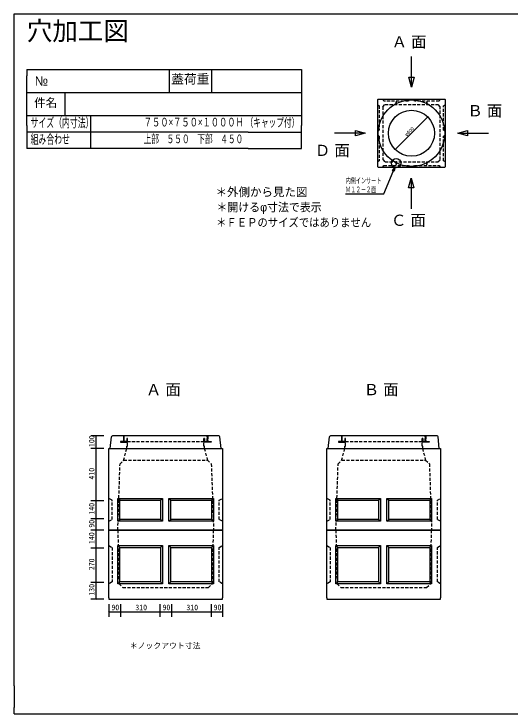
# Model space of a CAD drawing. Units: millimetres, scale not verified. Extents: x -3704 to 3796, y -2790 to 2696.
# Drawn here: x -3704 to 189, y -2790 to 2696 of the extents above; entities that cross this region are included whole.
import ezdxf
from ezdxf.enums import TextEntityAlignment as Align

# ---------------------------------------------------------------- set-up
doc = ezdxf.new("R2010")
doc.units = ezdxf.units.MM
doc.header["$LTSCALE"] = 20
doc.linetypes.add('DASHED1', pattern=[1.8, 1.2, -0.6])
doc.layers.add('0-0_レイヤ_1', color=7, linetype='Continuous')
doc.layers.add('0-9_レイヤ10', color=7, linetype='Continuous')
doc.styles.add('HG丸ｺﾞｼｯｸM-PRO', font='')
doc.styles.add('図脳フォント', font='')
doc.styles.add('ＭＳ ゴシック', font='')
doc.styles.get('HG丸ｺﾞｼｯｸM-PRO').set_extended_font_data('HG丸ｺﾞｼｯｸM-PRO')
doc.styles.get('図脳フォント').set_extended_font_data('図脳フォント')
doc.styles.get('ＭＳ ゴシック').set_extended_font_data('MS Gothic')

msp = doc.modelspace()

# ---------------------------------------------------------------- hatches: boundary and pattern name
at = {"layer": '0-0_レイヤ_1'}
for points in [[(-457.49, 1889.16, 1), (-469.49, 1889.16, 1)], [(-712.05, 1634.6, 1), (-724.05, 1634.6, 1)]]:
    msp.add_hatch(color=256, dxfattribs=at).paths.add_polyline_path(points)
at = {"layer": '0-9_レイヤ10'}
for points in [[(-3055.12, -610, 1), (-3067.12, -610, 1)], [(-3055.12, -710, 1), (-3067.12, -710, 1)], [(-3055.12, -1120, 1), (-3067.12, -1120, 1)], [(-3055.12, -1260, 1), (-3067.12, -1260, 1)], [(-3055.12, -1350, 1), (-3067.12, -1350, 1)], [(-3055.12, -1490, 1), (-3067.12, -1490, 1)], [(-3055.12, -1760, 1), (-3067.12, -1760, 1)], [(-3055.12, -1890, 1), (-3067.12, -1890, 1)], [(-2955.12, -1990, 1), (-2967.12, -1990, 1)], [(-2865.12, -1990, 1), (-2877.12, -1990, 1)], [(-2555.12, -1990, 1), (-2567.12, -1990, 1)], [(-2465.12, -1990, 1), (-2477.12, -1990, 1)], [(-2155.12, -1990, 1), (-2167.12, -1990, 1)], [(-2065.12, -1990, 1), (-2077.12, -1990, 1)]]:
    msp.add_hatch(color=256, dxfattribs=at).paths.add_polyline_path(points)

# ---------------------------------------------------------------- linework, layer by layer
at = {"layer": '0-0_レイヤ_1'}
for p, q in [((-3704.12, -2568.82), (-3704.12, 2646.47)), ((-590.77, 2123.88), (-590.77, 2363.88)), ((-3604.12, 2261.49), (-1868.91, 2261.49)), ((-3604.12, 2261.49), (-3604.12, 2211.49)), ((-2157.31, 2261.49), (-2157.31, 2131.49)), ((-1868.91, 2261.49), (-1451.85, 2261.49)), ((-1451.85, 2261.49), (-1451.85, 2211.49)), ((-3604.12, 1821.49), (-3604.12, 2211.49)), ((-1451.85, 2211.49), (-1451.85, 1821.49)), ((-2157.31, 2131.49), (-2157.31, 2081.49)), ((-3604.12, 2081.49), (-1451.85, 2081.49)), ((-3305.48, 2081.49), (-3305.48, 1901.49)), ((-851.77, 2028.88), (-857.77, 2022.88)), ((-857.77, 2022.88), (-857.77, 1500.88)), ((-851.77, 2028.88), (-329.77, 2028.88)), ((-714.37, 2007.88), (-707.17, 2007.88)), ((-474.37, 2007.88), (-467.17, 2007.88)), ((-329.77, 2028.88), (-323.77, 2022.88)), ((-323.77, 1500.88), (-323.77, 2022.88)), ((-3102.8, 1641.49), (-3102.8, 1901.49)), ((-463.49, 1889.16), (-718.05, 1634.6)), ((-3604.12, 1821.49), (-3604.12, 1641.49)), ((-1451.85, 1641.49), (-1451.85, 1821.49)), ((-1868.91, 1771.49), (-3604.12, 1771.49)), ((-1868.91, 1771.49), (-1451.85, 1771.49)), ((-952.77, 1761.88), (-1192.77, 1761.88)), ((-228.77, 1761.88), (11.23, 1761.88)), ((-1868.91, 1641.49), (-3604.12, 1641.49)), ((-1868.91, 1641.49), (-1451.85, 1641.49)), ((-474.37, 1536.88), (-467.17, 1536.88)), ((-857.77, 1500.88), (-851.77, 1494.88)), ((-851.77, 1494.88), (-329.77, 1494.88)), ((-329.77, 1494.88), (-323.77, 1500.88)), ((-593.63, 1410.54), (-593.63, 1170.54)), ((-1107.72, 1285.73), (-808.12, 1285.73)), ((-2951.12, -710), (-2941.12, -617.5)), ((-2098.62, -610), (-2933.62, -610)), ((-2871.12, -656), (-2821.12, -656)), ((-2871.12, -658), (-2821.12, -658)), ((-2846.12, -612), (-2841.12, -612)), ((-2846.12, -614), (-2841.12, -614)), ((-2846.12, -616), (-2841.12, -616)), ((-2846.12, -618), (-2841.12, -618)), ((-2846.12, -620), (-2841.12, -620)), ((-2846.12, -622), (-2841.12, -622)), ((-2846.12, -624), (-2841.12, -624)), ((-2846.12, -626), (-2841.12, -626)), ((-2846.12, -628), (-2841.12, -628)), ((-2846.12, -630), (-2841.12, -630)), ((-2846.12, -632), (-2841.12, -632)), ((-2846.12, -634), (-2841.12, -634)), ((-2846.12, -636), (-2841.12, -636)), ((-2846.12, -638), (-2841.12, -638)), ((-2846.12, -640), (-2841.12, -640)), ((-2846.12, -642), (-2841.12, -642)), ((-2846.12, -644), (-2841.12, -644)), ((-2846.12, -646), (-2841.12, -646)), ((-2846.12, -648), (-2841.12, -648)), ((-2846.12, -650), (-2841.12, -650)), ((-2846.12, -652), (-2841.12, -652)), ((-2846.12, -654), (-2841.12, -654)), ((-2821.12, -630), (-2816.12, -630)), ((-2821.12, -632), (-2816.12, -632)), ((-2821.12, -634), (-2816.12, -634)), ((-2821.12, -636), (-2816.12, -636)), ((-2821.12, -638), (-2816.12, -638)), ((-2821.12, -640), (-2816.12, -640)), ((-2821.12, -642), (-2816.12, -642)), ((-2821.12, -644), (-2816.12, -644)), ((-2821.12, -646), (-2816.12, -646)), ((-2821.12, -648), (-2816.12, -648)), ((-2821.12, -650), (-2816.12, -650)), ((-2821.12, -652), (-2816.12, -652)), ((-2821.12, -654), (-2816.12, -654)), ((-2821.12, -656), (-2816.12, -656)), ((-2821.12, -658), (-2816.12, -658)), ((-2216.12, -630), (-2211.12, -630)), ((-2216.12, -632), (-2211.12, -632)), ((-2216.12, -634), (-2211.12, -634)), ((-2216.12, -636), (-2211.12, -636)), ((-2216.12, -638), (-2211.12, -638)), ((-2216.12, -640), (-2211.12, -640)), ((-2216.12, -642), (-2211.12, -642)), ((-2216.12, -644), (-2211.12, -644)), ((-2216.12, -646), (-2211.12, -646)), ((-2216.12, -648), (-2211.12, -648)), ((-2216.12, -650), (-2211.12, -650)), ((-2216.12, -652), (-2211.12, -652)), ((-2216.12, -654), (-2211.12, -654)), ((-2216.12, -656), (-2161.12, -656)), ((-2216.12, -658), (-2161.12, -658)), ((-2191.12, -612), (-2186.12, -612)), ((-2191.12, -614), (-2186.12, -614)), ((-2191.12, -616), (-2186.12, -616)), ((-2191.12, -618), (-2186.12, -618)), ((-2191.12, -620), (-2186.12, -620)), ((-2191.12, -622), (-2186.12, -622)), ((-2191.12, -624), (-2186.12, -624)), ((-2191.12, -626), (-2186.12, -626)), ((-2191.12, -628), (-2186.12, -628)), ((-2191.12, -630), (-2186.12, -630)), ((-2191.12, -632), (-2186.12, -632)), ((-2191.12, -634), (-2186.12, -634)), ((-2191.12, -636), (-2186.12, -636)), ((-2191.12, -638), (-2186.12, -638)), ((-2191.12, -640), (-2186.12, -640)), ((-2191.12, -642), (-2186.12, -642)), ((-2191.12, -644), (-2186.12, -644)), ((-2191.12, -646), (-2186.12, -646)), ((-2191.12, -648), (-2186.12, -648)), ((-2191.12, -650), (-2186.12, -650)), ((-2191.12, -652), (-2186.12, -652)), ((-2191.12, -654), (-2186.12, -654)), ((-1243.12, -710), (-1233.12, -617.5)), ((-390.62, -610), (-1225.62, -610)), ((-1163.12, -656), (-1113.12, -656)), ((-1163.12, -658), (-1113.12, -658)), ((-1138.12, -612), (-1133.12, -612)), ((-1138.12, -614), (-1133.12, -614)), ((-1138.12, -616), (-1133.12, -616)), ((-1138.12, -618), (-1133.12, -618)), ((-1138.12, -620), (-1133.12, -620)), ((-1138.12, -622), (-1133.12, -622)), ((-1138.12, -624), (-1133.12, -624)), ((-1138.12, -626), (-1133.12, -626)), ((-1138.12, -628), (-1133.12, -628)), ((-1138.12, -630), (-1133.12, -630)), ((-1138.12, -632), (-1133.12, -632)), ((-1138.12, -634), (-1133.12, -634)), ((-1138.12, -636), (-1133.12, -636)), ((-1138.12, -638), (-1133.12, -638)), ((-1138.12, -640), (-1133.12, -640)), ((-1138.12, -642), (-1133.12, -642)), ((-1138.12, -644), (-1133.12, -644)), ((-1138.12, -646), (-1133.12, -646)), ((-1138.12, -648), (-1133.12, -648)), ((-1138.12, -650), (-1133.12, -650)), ((-1138.12, -652), (-1133.12, -652)), ((-1138.12, -654), (-1133.12, -654)), ((-1113.12, -630), (-1108.12, -630)), ((-1113.12, -632), (-1108.12, -632)), ((-1113.12, -634), (-1108.12, -634)), ((-1113.12, -636), (-1108.12, -636)), ((-1113.12, -638), (-1108.12, -638)), ((-1113.12, -640), (-1108.12, -640)), ((-1113.12, -642), (-1108.12, -642)), ((-1113.12, -644), (-1108.12, -644)), ((-1113.12, -646), (-1108.12, -646)), ((-1113.12, -648), (-1108.12, -648)), ((-1113.12, -650), (-1108.12, -650)), ((-1113.12, -652), (-1108.12, -652)), ((-1113.12, -654), (-1108.12, -654)), ((-1113.12, -656), (-1108.12, -656)), ((-1113.12, -658), (-1108.12, -658)), ((-508.12, -630), (-503.12, -630)), ((-508.12, -632), (-503.12, -632)), ((-508.12, -634), (-503.12, -634)), ((-508.12, -636), (-503.12, -636)), ((-508.12, -638), (-503.12, -638)), ((-508.12, -640), (-503.12, -640)), ((-508.12, -642), (-503.12, -642)), ((-508.12, -644), (-503.12, -644)), ((-508.12, -646), (-503.12, -646)), ((-508.12, -648), (-503.12, -648)), ((-508.12, -650), (-503.12, -650)), ((-508.12, -652), (-503.12, -652)), ((-508.12, -654), (-503.12, -654)), ((-508.12, -656), (-453.12, -656)), ((-508.12, -658), (-453.12, -658)), ((-483.12, -612), (-478.12, -612)), ((-483.12, -614), (-478.12, -614)), ((-483.12, -616), (-478.12, -616)), ((-483.12, -618), (-478.12, -618)), ((-483.12, -620), (-478.12, -620)), ((-483.12, -622), (-478.12, -622)), ((-483.12, -624), (-478.12, -624)), ((-483.12, -626), (-478.12, -626)), ((-483.12, -628), (-478.12, -628)), ((-483.12, -630), (-478.12, -630)), ((-483.12, -632), (-478.12, -632)), ((-483.12, -634), (-478.12, -634)), ((-483.12, -636), (-478.12, -636)), ((-483.12, -638), (-478.12, -638)), ((-483.12, -640), (-478.12, -640)), ((-483.12, -642), (-478.12, -642)), ((-483.12, -644), (-478.12, -644)), ((-483.12, -646), (-478.12, -646)), ((-483.12, -648), (-478.12, -648)), ((-483.12, -650), (-478.12, -650)), ((-483.12, -652), (-478.12, -652)), ((-483.12, -654), (-478.12, -654)), ((-2871.12, -660), (-2821.12, -660)), ((-2821.12, -660), (-2816.12, -660)), ((-1163.12, -660), (-1113.12, -660)), ((-1113.12, -660), (-1108.12, -660)), ((-2876.12, -1115), (-2891.12, -1100)), ((-2556.12, -1115), (-2541.12, -1100)), ((-2491.12, -1100), (-2476.12, -1115)), ((-2156.12, -1115), (-2141.12, -1100)), ((-1168.12, -1115), (-1183.12, -1100)), ((-848.12, -1115), (-833.12, -1100)), ((-783.12, -1100), (-768.12, -1115)), ((-448.12, -1115), (-433.12, -1100)), ((-2541.12, -1280), (-2556.12, -1265)), ((-2141.12, -1280), (-2156.12, -1265)), ((-833.12, -1280), (-848.12, -1265)), ((-433.12, -1280), (-448.12, -1265)), ((-2961.12, -1350), (-2071.12, -1350)), ((-2961.12, -1880), (-2961.12, -1350)), ((-2071.12, -1350), (-2071.12, -1880)), ((-1253.12, -1350), (-363.12, -1350)), ((-1253.12, -1880), (-1253.12, -1350)), ((-363.12, -1350), (-363.12, -1880)), ((-2891.12, -1470), (-2876.12, -1485)), ((-2891.12, -1470), (-2541.12, -1470)), ((-2891.12, -1770), (-2891.12, -1470)), ((-2541.12, -1470), (-2556.12, -1485)), ((-2541.12, -1470), (-2541.12, -1770)), ((-2476.12, -1485), (-2491.12, -1470)), ((-2491.12, -1470), (-2141.12, -1470)), ((-2491.12, -1770), (-2491.12, -1470)), ((-2156.12, -1485), (-2141.12, -1470)), ((-2141.12, -1470), (-2141.12, -1770)), ((-1183.12, -1470), (-1168.12, -1485)), ((-1183.12, -1470), (-833.12, -1470)), ((-1183.12, -1770), (-1183.12, -1470)), ((-833.12, -1470), (-848.12, -1485)), ((-833.12, -1470), (-833.12, -1770)), ((-768.12, -1485), (-783.12, -1470)), ((-783.12, -1470), (-433.12, -1470)), ((-783.12, -1770), (-783.12, -1470)), ((-448.12, -1485), (-433.12, -1470)), ((-433.12, -1470), (-433.12, -1770)), ((-2876.12, -1485), (-2556.12, -1485)), ((-2876.12, -1755), (-2876.12, -1485)), ((-2556.12, -1485), (-2556.12, -1755)), ((-2476.12, -1485), (-2156.12, -1485)), ((-2476.12, -1755), (-2476.12, -1485)), ((-2156.12, -1485), (-2156.12, -1755)), ((-1168.12, -1485), (-848.12, -1485)), ((-1168.12, -1755), (-1168.12, -1485)), ((-848.12, -1485), (-848.12, -1755)), ((-768.12, -1485), (-448.12, -1485)), ((-768.12, -1755), (-768.12, -1485)), ((-448.12, -1485), (-448.12, -1755)), ((-2891.12, -1770), (-2876.12, -1755)), ((-2491.12, -1770), (-2476.12, -1755)), ((-1183.12, -1770), (-1168.12, -1755)), ((-783.12, -1770), (-768.12, -1755)), ((-2541.12, -1770), (-2891.12, -1770)), ((-2141.12, -1770), (-2491.12, -1770)), ((-833.12, -1770), (-1183.12, -1770)), ((-433.12, -1770), (-783.12, -1770)), ((-2961.12, -1880), (-2961.12, -1890)), ((-2961.12, -1890), (-2071.12, -1890)), ((-2071.12, -1890), (-2071.12, -1880)), ((-1253.12, -1880), (-1253.12, -1890)), ((-1253.12, -1890), (-363.12, -1890)), ((-363.12, -1890), (-363.12, -1880)), ((-3704.12, -2568.82), (-3704.12, -2740.32)), ((-3704.12, -2790.32), (-3704.12, -2740.32)), ((-3704.12, -2790.32), (-3532.94, -2790.32))]:
    msp.add_line(p, q, dxfattribs=at)
at = {"layer": '0-0_レイヤ_1', "linetype": 'DASHED1'}
for p, q in [((-857.77, 1986.88), (-842.77, 1977.88)), ((-842.77, 1977.88), (-842.77, 1785.88)), ((-806.77, 2013.88), (-815.77, 2028.88)), ((-815.77, 1968.88), (-797.77, 1986.88)), ((-614.77, 2013.88), (-806.77, 2013.88)), ((-797.77, 1986.88), (-383.77, 1986.88)), ((-605.77, 2028.88), (-614.77, 2013.88)), ((-566.77, 2013.88), (-575.77, 2028.88)), ((-374.77, 2013.88), (-566.77, 2013.88)), ((-365.77, 1968.88), (-383.77, 1986.88)), ((-365.77, 2028.88), (-374.77, 2013.88)), ((-338.77, 1977.88), (-323.77, 1986.88)), ((-338.77, 1785.88), (-338.77, 1977.88)), ((-815.77, 1968.88), (-815.77, 1554.88)), ((-365.77, 1554.88), (-365.77, 1968.88)), ((-842.77, 1785.88), (-857.77, 1776.88)), ((-323.77, 1776.88), (-338.77, 1785.88)), ((-857.77, 1746.88), (-842.77, 1737.88)), ((-842.77, 1737.88), (-842.77, 1545.88)), ((-338.77, 1737.88), (-323.77, 1746.88)), ((-338.77, 1545.88), (-338.77, 1737.88)), ((-842.77, 1545.88), (-857.77, 1536.88)), ((-815.77, 1554.88), (-797.77, 1536.88)), ((-797.77, 1536.88), (-383.77, 1536.88)), ((-383.77, 1536.88), (-365.77, 1554.88)), ((-323.77, 1536.88), (-338.77, 1545.88)), ((-815.77, 1494.88), (-806.77, 1509.88)), ((-806.77, 1509.88), (-614.77, 1509.88)), ((-614.77, 1509.88), (-605.77, 1494.88)), ((-575.77, 1494.88), (-566.77, 1509.88)), ((-566.77, 1509.88), (-374.77, 1509.88)), ((-374.77, 1509.88), (-365.77, 1494.88)), ((-2816.12, -655), (-2216.12, -655)), ((-1108.12, -655), (-508.12, -655)), ((-2846.12, -802.5), (-2821.12, -710)), ((-2186.12, -802.5), (-2211.12, -710)), ((-1138.12, -802.5), (-1113.12, -710)), ((-478.12, -802.5), (-503.12, -710)), ((-2891.12, -1350), (-2881.12, -1770)), ((-2151.12, -1770), (-2141.12, -1350)), ((-1183.12, -1350), (-1173.12, -1770)), ((-443.12, -1770), (-433.12, -1350)), ((-2961.12, -1470), (-2936.12, -1485)), ((-2096.12, -1485), (-2071.12, -1470)), ((-1253.12, -1470), (-1228.12, -1485)), ((-388.12, -1485), (-363.12, -1470)), ((-2936.12, -1485), (-2936.12, -1755)), ((-2096.12, -1755), (-2096.12, -1485)), ((-1228.12, -1485), (-1228.12, -1755)), ((-388.12, -1755), (-388.12, -1485)), ((-2936.12, -1755), (-2961.12, -1770)), ((-2071.12, -1770), (-2096.12, -1755)), ((-1228.12, -1755), (-1253.12, -1770)), ((-363.12, -1770), (-388.12, -1755)), ((-2881.12, -1770), (-2851.12, -1800)), ((-2851.12, -1800), (-2181.12, -1800)), ((-2181.12, -1800), (-2151.12, -1770)), ((-1173.12, -1770), (-1143.12, -1800)), ((-1143.12, -1800), (-473.12, -1800)), ((-473.12, -1800), (-443.12, -1770))]:
    msp.add_line(p, q, dxfattribs=at)
at = {"layer": '0-0_レイヤ_1'}
for points in [[(-3704.12, 2646.47), (-3704.12, 2696.47), (-3532.94, 2696.47)], [(-3532.94, 2696.47), (3545.88, 2696.47), (3795.88, 2696.47)], [(-2488.3, 2261.49), (-2488.3, 2131.49), (-2488.3, 2081.49)], [(-714.37, 2007.88), (-714.37, 1986.88), (-707.17, 1986.88), (-707.17, 2007.88)], [(-474.37, 2007.88), (-474.37, 1986.88), (-467.17, 1986.88), (-467.17, 2007.88)], [(-3604.12, 1901.49), (-1868.91, 1901.49), (-1451.85, 1901.49)], [(-474.37, 1536.88), (-474.37, 1515.88), (-467.17, 1515.88), (-467.17, 1536.88)], [(-808.12, 1285.73), (-721.62, 1493.56), (-725.59, 1463.82), (-739.92, 1469.79), (-721.62, 1493.56), (-738.5, 1453)], [(-2951.12, -710), (-2081.12, -710), (-2091.12, -617.5)], [(-2941.12, -617.5), (-2939.11, -612.18), (-2933.62, -610)], [(-2821.12, -655), (-2871.12, -655), (-2871.12, -660), (-2821.12, -660)], [(-2841.12, -655), (-2841.12, -610), (-2846.12, -610), (-2846.12, -655)], [(-2091.12, -617.5), (-2093.57, -611.85), (-2098.62, -610)], [(-1243.12, -710), (-373.12, -710), (-383.12, -617.5)], [(-1233.12, -617.5), (-1231.11, -612.18), (-1225.62, -610)], [(-1113.12, -655), (-1163.12, -655), (-1163.12, -660), (-1113.12, -660)], [(-1133.12, -655), (-1133.12, -610), (-1138.12, -610), (-1138.12, -655)], [(-383.12, -617.5), (-385.57, -611.85), (-390.62, -610)], [(-2891.12, -1280), (-2876.12, -1265), (-2876.12, -1115), (-2556.12, -1115), (-2556.12, -1265), (-2876.12, -1265)], [(-2491.12, -1280), (-2476.12, -1265), (-2476.12, -1115), (-2156.12, -1115), (-2156.12, -1265), (-2476.12, -1265)], [(-1183.12, -1280), (-1168.12, -1265), (-1168.12, -1115), (-848.12, -1115), (-848.12, -1265), (-1168.12, -1265)], [(-783.12, -1280), (-768.12, -1265), (-768.12, -1115), (-448.12, -1115), (-448.12, -1265), (-768.12, -1265)], [(-2071.12, -1350), (-2961.12, -1350), (-2071.12, -1350)], [(-363.12, -1350), (-1253.12, -1350), (-363.12, -1350)], [(-2541.12, -1770), (-2556.12, -1755), (-2876.12, -1755)], [(-2141.12, -1770), (-2156.12, -1755), (-2476.12, -1755)], [(-833.12, -1770), (-848.12, -1755), (-1168.12, -1755)], [(-433.12, -1770), (-448.12, -1755), (-768.12, -1755)], [(-3532.94, -2790.32), (3545.88, -2790.32), (3795.88, -2790.32), (3795.88, -2740.32)]]:
    msp.add_lwpolyline(points, dxfattribs=at)
for points in [[(-590.77, 2123.88), (-611.47, 2201.16), (-570.06, 2201.16)], [(-952.77, 1761.88), (-1030.04, 1741.18), (-1030.04, 1782.59)], [(-228.77, 1761.88), (-151.49, 1782.59), (-151.49, 1741.18)], [(-707.17, 1536.88), (-714.37, 1536.88), (-714.37, 1515.88), (-707.17, 1515.88)], [(-593.63, 1410.54), (-572.92, 1333.27), (-614.33, 1333.27)], [(-2816.12, -660), (-2816.12, -630), (-2821.12, -630), (-2821.12, -660)], [(-2216.12, -655), (-2211.12, -655), (-2211.12, -630), (-2216.12, -630)], [(-2216.12, -655), (-2161.12, -655), (-2161.12, -660), (-2216.12, -660)], [(-2191.12, -655), (-2186.12, -655), (-2186.12, -610), (-2191.12, -610)], [(-1108.12, -660), (-1108.12, -630), (-1113.12, -630), (-1113.12, -660)], [(-508.12, -655), (-503.12, -655), (-503.12, -630), (-508.12, -630)], [(-508.12, -655), (-453.12, -655), (-453.12, -660), (-508.12, -660)], [(-483.12, -655), (-478.12, -655), (-478.12, -610), (-483.12, -610)], [(-2961.12, -1350), (-2961.12, -710), (-2071.12, -710), (-2071.12, -1350)], [(-1253.12, -1350), (-1253.12, -710), (-363.12, -710), (-363.12, -1350)], [(-2891.12, -1280), (-2891.12, -1100), (-2541.12, -1100), (-2541.12, -1280)], [(-2491.12, -1280), (-2491.12, -1100), (-2141.12, -1100), (-2141.12, -1280)], [(-1183.12, -1280), (-1183.12, -1100), (-833.12, -1100), (-833.12, -1280)], [(-783.12, -1280), (-783.12, -1100), (-433.12, -1100), (-433.12, -1280)]]:
    msp.add_lwpolyline(points, close=True, dxfattribs=at)
at = {"layer": '0-0_レイヤ_1', "linetype": 'DASHED1'}
for points in [[(-2821.12, -710), (-2821.12, -690), (-2816.12, -690), (-2816.12, -630), (-2821.12, -630), (-2821.12, -655), (-2841.12, -655), (-2841.12, -610), (-2846.12, -610), (-2846.12, -655), (-2871.12, -655), (-2871.12, -660), (-2816.12, -660)], [(-2211.12, -710), (-2211.12, -690), (-2216.12, -690), (-2216.12, -630), (-2211.12, -630), (-2211.12, -655), (-2191.12, -655), (-2191.12, -610), (-2186.12, -610), (-2186.12, -655), (-2161.12, -655), (-2161.12, -660), (-2216.12, -660)], [(-1113.12, -710), (-1113.12, -690), (-1108.12, -690), (-1108.12, -630), (-1113.12, -630), (-1113.12, -655), (-1133.12, -655), (-1133.12, -610), (-1138.12, -610), (-1138.12, -655), (-1163.12, -655), (-1163.12, -660), (-1108.12, -660)], [(-503.12, -710), (-503.12, -690), (-508.12, -690), (-508.12, -630), (-503.12, -630), (-503.12, -655), (-483.12, -655), (-483.12, -610), (-478.12, -610), (-478.12, -655), (-453.12, -655), (-453.12, -660), (-508.12, -660)], [(-2891.12, -1350), (-2873.62, -830), (-2843.62, -800), (-2188.62, -800), (-2158.62, -830), (-2141.12, -1350)], [(-1183.12, -1350), (-1165.62, -830), (-1135.62, -800), (-480.62, -800), (-450.62, -830), (-433.12, -1350)], [(-2961.12, -1280), (-2936.12, -1265), (-2936.12, -1115), (-2961.12, -1100)], [(-2071.12, -1280), (-2096.12, -1265), (-2096.12, -1115), (-2071.12, -1100)], [(-1253.12, -1280), (-1228.12, -1265), (-1228.12, -1115), (-1253.12, -1100)], [(-363.12, -1280), (-388.12, -1265), (-388.12, -1115), (-363.12, -1100)]]:
    msp.add_lwpolyline(points, dxfattribs=at)
at = {"layer": '0-0_レイヤ_1'}
for centre, radius in [((-590.77, 1761.88), 261), ((-590.77, 1761.88), 180), ((-710.77, 1527.88), 36)]:
    msp.add_circle(centre, radius, dxfattribs=at)
at = {"layer": '0-9_レイヤ10'}
for p, q in [((-3001.12, -610), (-3101.12, -610)), ((-3061.12, -710), (-3061.12, -610)), ((-3001.12, -710), (-3101.12, -710)), ((-3061.12, -1120), (-3061.12, -710)), ((-3001.12, -1120), (-3101.12, -1120)), ((-3061.12, -1260), (-3061.12, -1120)), ((-3001.12, -1260), (-3101.12, -1260)), ((-3061.12, -1350), (-3061.12, -1260)), ((-3001.12, -1350), (-3101.12, -1350)), ((-3061.12, -1490), (-3061.12, -1350)), ((-3001.12, -1490), (-3101.12, -1490)), ((-3061.12, -1760), (-3061.12, -1490)), ((-3001.12, -1760), (-3101.12, -1760)), ((-3061.12, -1890), (-3061.12, -1760)), ((-3001.12, -1890), (-3101.12, -1890)), ((-2961.12, -1930), (-2961.12, -2030)), ((-2871.12, -1930), (-2871.12, -2030)), ((-2561.12, -1930), (-2561.12, -2030)), ((-2471.12, -1930), (-2471.12, -2030)), ((-2161.12, -1930), (-2161.12, -2030)), ((-2071.12, -1930), (-2071.12, -2030)), ((-2961.12, -1990), (-2871.12, -1990)), ((-2871.12, -1990), (-2561.12, -1990)), ((-2561.12, -1990), (-2471.12, -1990)), ((-2471.12, -1990), (-2161.12, -1990)), ((-2161.12, -1990), (-2071.12, -1990))]:
    msp.add_line(p, q, dxfattribs=at)

# ---------------------------------------------------------------- texts
at = {"layer": '0-0_レイヤ_1', "style": 'HG丸ｺﾞｼｯｸM-PRO'}
for s, height, p in [('穴加工図', 146.6, (-3604.12, 2446.47)), ('Ａ 面', 87.98, (-745.85, 2407.99)), ('№', 73.31, (-3542.16, 2112.23)), ('蓋荷重', 73.31, (-2473.3, 2128.47)), ('件名', 65.98, (-3546.26, 1948.04)), ('Ｂ 面', 87.98, (-152.52, 1868.1)), ('Ｄ 面', 87.98, (-1346.94, 1557.03)), ('＊外側から見た図', 65.98, (-2125.77, 1248.2)), ('Ｃ 面', 87.98, (-751.24, 1009.26)), ('Ａ 面', 87.98, (-2670.67, -318.09)), ('Ｂ 面', 87.98, (-964.65, -318.09))]:
    msp.add_text(s, height=height, dxfattribs=at).set_placement(p, align=Align.BOTTOM_LEFT)
for s, height, width, p in [('サイズ（内寸法）', 73.31, 0.6, (-3574.12, 1786.49)), ('７５０×７５０×１０００Ｈ', 65.98, 0.7, (-2687.58, 1795.32)), ('（キャップ付）', 65.98, 0.65, (-1890.19, 1792.7)), ('組み合わせ', 73.31, 0.6, (-3574.12, 1656.49)), ('上部\u3000５５０\u3000下部\u3000４５０', 65.98, 0.65, (-2688.96, 1663.99)), ('内側インサート', 43.99, 0.65, (-1106.38, 1355.73)), ('Ｍ１２－２面', 43.99, 0.65, (-1107.72, 1285.73)), ('＊開けるφ寸法で表示', 65.98, 0.95, (-2118.21, 1128.91)), ('＊ＦＥＰのサイズではありません', 65.98, 0.9, (-2121.35, 1009.35))]:
    msp.add_text(s, height=height, dxfattribs=dict(at, width=width)).set_placement(p, align=Align.BOTTOM_LEFT)
at = {"layer": '0-0_レイヤ_1', "style": '図脳フォント'}
msp.add_text('φ600', height=26.39, rotation=45, dxfattribs=at).set_placement((-622.59, 1730.06), align=Align.BOTTOM_LEFT)
at = {"layer": '0-9_レイヤ10', "style": 'ＭＳ ゴシック', "width": 0.85}
for s, p in [('100', (-3061.12, -697.5)), ('410', (-3061.12, -952.5)), ('140', (-3061.12, -1227.5)), ('90', (-3061.12, -1330)), ('140', (-3061.12, -1457.5)), ('270', (-3061.12, -1662.5)), ('130', (-3061.12, -1862.5))]:
    msp.add_text(s, height=43.99, rotation=90, dxfattribs=at).set_placement(p, align=Align.BOTTOM_LEFT)
for s, p in [('90', (-2941.12, -1990)), ('310', (-2753.62, -1990)), ('90', (-2541.12, -1990)), ('310', (-2353.62, -1990)), ('90', (-2141.12, -1990))]:
    msp.add_text(s, height=43.99, dxfattribs=at).set_placement(p, align=Align.BOTTOM_LEFT)
at = {"layer": '0-9_レイヤ10', "style": 'HG丸ｺﾞｼｯｸM-PRO'}
msp.add_text('＊ノックアウト寸法', height=43.99, dxfattribs=at).set_placement((-2797.61, -2290), align=Align.BOTTOM_LEFT)

doc.saveas('drawing.dxf')
